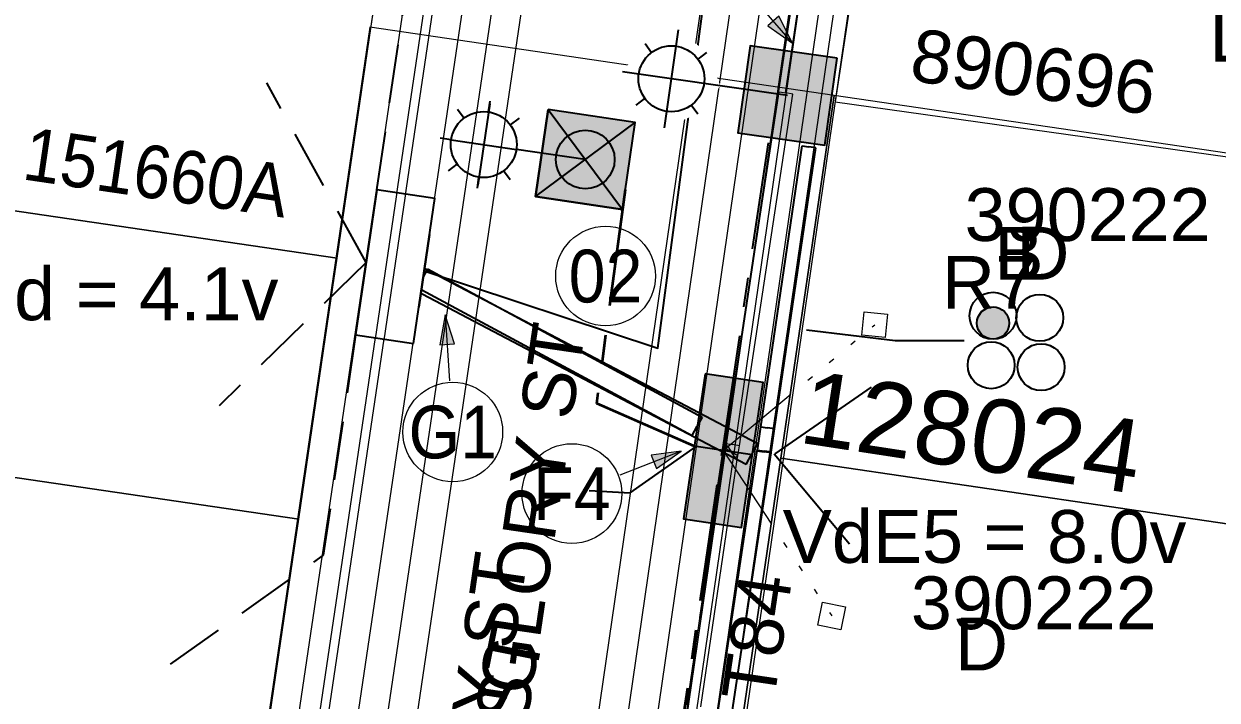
# Model space of a CAD drawing. Header units: metres. Extents: x 302924 to 304532, y 6268290 to 6269135.
# Drawn here: x 303905 to 303945.7, y 6268626.58 to 6268649.65 of the extents above; entities that cross this region are included whole.
import ezdxf
from ezdxf.enums import TextEntityAlignment as Align

# ---------------------------------------------------------------- set-up
doc = ezdxf.new("R2010")
doc.units = ezdxf.units.M
for name, pattern in [('Cable Exist UG', [7, 4, -1, 1, -1]), ('IE Trench LV', [6, 4, -2]), ('PHANTOMX2', [6.6, 3, -0.75, 0.2, -0.75, 0.2, -0.75, 0.2, -0.75])]:
    doc.linetypes.add(name, pattern=pattern)
doc.layers.get('0').update_dxf_attribs({"color": 6})
for name, color, linetype, lineweight in [('_User Dimensions', 140, 'Continuous', 13), ('_User Miscellaneous1', 30, 'Continuous', 13), ('_User Miscellaneous3', 51, 'Continuous', 13), ('_User Miscellaneous5', 121, 'Continuous', 13), ('_User_HV_Exist', 1, 'Continuous', 35), ('_User_LV_Exist', 5, 'Continuous', 35), ('_User_LV_Final', 5, 'Continuous', 25), ('Cadastre Developer_SP_NEW', 92, 'Continuous', 15), ('Cadastre Roads_SP_EXT', 218, 'Continuous', 15), ('Mains_LV_EXT', 163, 'Continuous', 25), ('Mains_LV_SL_EXT', 135, 'Continuous', 25), ('Services_SP_EXT', 42, 'PHANTOMX2', 20)]:
    doc.layers.add(name, color=color, linetype=linetype, lineweight=lineweight)
doc.layers.add('_User Miscellaneous10', color=252, linetype='Continuous', lineweight=13, plot=False, transparency=0.75)
for name, color, linetype in [('Duct_SP_EXT', 30, 'Continuous'), ('Duct_SP_NEW', 2, 'Continuous'), ('Equip_SP_LV_NEW', 2, 'Continuous'), ('Equip_SP_SL_EXT', 7, 'Continuous'), ('Mains_LV_New_T84', 2, 'Cable x'), ('Mains_LV_New_T94', 2, 'Cable o'), ('Notes_LV_MISC', 5, 'Continuous'), ('Services_SP_NEW_UG', 2, 'IE Trench LV'), ('SupportsUG_SP_LV_EXT', 7, 'Continuous'), ('SupportsUG_SP_LV_SL_EXT', 7, 'Continuous'), ('Trench_SP_EXT', 7, 'Continuous'), ('Trench_SP_NEW', 2, 'Continuous'), ('UG_Details_SP_MISC', 7, 'Continuous')]:
    doc.layers.add(name, color=color, linetype=linetype)
doc.styles.add('ARIAL', font='arial.ttf', dxfattribs={"height": 2})
doc.styles.add('COLUMN_LABEL', font='arial.ttf', dxfattribs={"height": 2})
doc.styles.add('iecARIAL', font='arial.ttf', dxfattribs={"height": 2})
doc.styles.add('ieISOCP', font='arial.ttf', dxfattribs={"height": 1.5})
doc.styles.add('POLE_LABEL', font='arial.ttf', dxfattribs={"height": 2})
doc.styles.add('SL_LABEL', font='arial.ttf', dxfattribs={"height": 2})
doc.styles.get("Standard").update_dxf_attribs({"font": 'arial.ttf'})
doc.linetypes.add('Cable #', pattern='A,4,-0.1,["#",Standard,S=1.5,R=0,X=0,Y=-0.77],-1.25', length=5.35)
doc.linetypes.add('Cable o', pattern='A,3.5,-0.01,["O",Standard,S=1.25,R=0,X=0,Y=-0.63],-1.36', length=4.87)
doc.linetypes.add('Cable x', pattern='A,4.5,-0.01,["X",Standard,S=1.25,R=0,X=0,Y=-0.65],-1.2', length=5.71)

# ---------------------------------------------------------------- blocks, each defined once
blk = doc.blocks.new('PILLAR_EXT')
blk.add_hatch(color=256).paths.add_polyline_path([(-2.5, 1), (-2.5, -1), (2.5, -1), (2.5, 1)])
for p, q in [((0, 1), (0, -1)), ((-2.5, 0), (2.5, 0))]:
    blk.add_line(p, q)
at = {"ltscale": 10}
blk.add_line((2.5, 0), (-2.5, 0), dxfattribs=at)
blk.add_lwpolyline([(-2.5, -1), (-1.25, -1), (1.25, -1), (2.5, -1), (2.5, 1), (-2.5, 1)], close=True)
at = {"width": 0.9, "flags": 8}
blk.add_attdef('ASSET_NUM', text='', height=2, rotation=90, dxfattribs=at).set_placement((-2, 4), align=Align.MIDDLE_LEFT)
for tag, p, flags in [('OWNED_BY', (0, -0.2), 9), ('STATE', (0, -0.4), 9), ('SUPPORT_TYPE', (0, -0.6), 9), ('USAGE', (0, -0.8), 9), ('LEGEND', (0, -1), 9), ('LOCATION', (0, -1.2), 9), ('NOTES', (0, -1.4), 9), ('STREETNAME', (0, -1.8), 9), ('PARENT', (0, -1.6), 9), ('SUBURB', (0, -2), 1)]:
    blk.add_attdef(tag, p, '', height=0.2, dxfattribs=dict(flags=flags))
blk = doc.blocks.new('DUCT_EXT')
blk.add_circle((0, 0.8), 0.8)
at = {"flags": 1}
blk.add_attdef('Z', (0, 0), '', height=0.2, dxfattribs=at)
at = {"flags": 9}
for tag, p in [('DUCT_CODE', (0, 0)), ('XSECT_TYPE', (0, -0.2)), ('FB_REFERENCE', (0, -0.4)), ('STATE', (0, -0.6)), ('NOTES', (0, -0.8))]:
    blk.add_attdef(tag, text='', height=0.2, dxfattribs=at).set_placement(p, align=Align.MIDDLE_LEFT)
blk = doc.blocks.new('CCP_EXT')
at = {"flags": 9}
for tag, p in [('OWNED_BY', (0, -1)), ('USAGE', (0, -1.2)), ('LEGEND', (0, -1.4)), ('LIFE_SUPPORT', (0, -1.6)), ('STATE', (0, -1.8)), ('NOTES', (0, -2))]:
    blk.add_attdef(tag, text='', height=0.2, dxfattribs=at).set_placement(p, align=Align.MIDDLE_LEFT)
at = {"transparency": 33554687}
blk.add_wipeout([(0, 0.566), (0.566, 0), (0, -0.566), (-0.566, 0)], dxfattribs=at)
blk.add_lwpolyline([(-0.566, 0), (0, 0.566), (0.566, 0), (0, -0.566), (-0.566, 0)])
at = {"flags": 1}
blk.add_attdef('Z', (0, 0), '', height=0.2, dxfattribs=at)
at = {"flags": 9}
for tag, p in [('CCP_TYPE', (0, 0)), ('CONSTRUCTED_VOLTAGE', (0, -0.2)), ('NO_PHASES', (0, -0.4)), ('OPERATING_VOLTAGE', (0, -0.6)), ('ORIENTATION', (0, -0.8))]:
    blk.add_attdef(tag, text='', height=0.2, dxfattribs=at).set_placement(p, align=Align.MIDDLE_LEFT)
blk = doc.blocks.new('CABLE_LARGE_EXT')
h = blk.add_hatch(color=256)
edge = h.paths.add_edge_path()
edge.add_arc((0, 0.55), 0.55, 0, 360)
blk.add_circle((0, 0.55), 0.55)
at = {"flags": 1}
blk.add_attdef('Z', (0, 0), '', height=0.2, dxfattribs=at)
at = {"flags": 9}
for tag, p in [('COND_CODE', (0, 0)), ('STATE', (0, -0.4)), ('FB_REFERENCE', (0, -0.2)), ('XSECT_SIZE', (0, -0.6)), ('NOTES', (0, -0.8))]:
    blk.add_attdef(tag, text='', height=0.2, dxfattribs=at).set_placement(p, align=Align.MIDDLE_LEFT)
blk = doc.blocks.new('*U412')
h = blk.add_hatch(color=256)
h.dxf.hatch_style = 1
h.paths.add_polyline_path([(2.153, -2.104), (1.775, -2.431), (2.619, -3.023)])
blk.add_line((2.619, -3.023), (1.146, -1.323))
at = {"flags": 128}
blk.add_lwpolyline([(2.153, -2.104), (1.775, -2.431), (2.619, -3.023), (2.153, -2.104)], dxfattribs=at)
blk.add_circle((0, 0), 1.7)
at = {"width": 0.9}
blk.add_attdef('CODE', text='', height=1.8, dxfattribs=at).set_placement((0, 0), align=Align.MIDDLE_CENTER)
at = {"flags": 1}
blk.add_attdef('Z', (0, 0), '', height=0.2, dxfattribs=at)
blk = doc.blocks.new('*U411')
h = blk.add_hatch(color=256)
h.dxf.hatch_style = 1
h.paths.add_polyline_path([(2.708, 1.315), (2.888, 0.849), (3.731, 1.443)])
blk.add_line((3.731, 1.443), (1.632, 0.631))
at = {"flags": 128}
blk.add_lwpolyline([(2.708, 1.315), (2.888, 0.849), (3.731, 1.443), (2.708, 1.315)], dxfattribs=at)
blk.add_circle((0, 0), 1.7)
at = {"width": 0.9}
blk.add_attdef('CODE', text='', height=1.8, dxfattribs=at).set_placement((0, 0), align=Align.MIDDLE_CENTER)
at = {"flags": 1}
blk.add_attdef('Z', (0, 0), '', height=0.2, dxfattribs=at)
blk = doc.blocks.new('*U410')
h = blk.add_hatch(color=256)
h.dxf.hatch_style = 1
h.paths.add_polyline_path([(-0.441, 2.978), (0.058, 3.01), (-0.256, 3.992)])
blk.add_line((-0.256, 3.992), (-0.112, 1.746))
at = {"flags": 128}
blk.add_lwpolyline([(-0.441, 2.978), (0.058, 3.01), (-0.256, 3.992), (-0.441, 2.978)], dxfattribs=at)
blk.add_circle((0, 0), 1.7)
at = {"width": 0.9}
blk.add_attdef('CODE', text='', height=1.8, dxfattribs=at).set_placement((0, 0), align=Align.MIDDLE_CENTER)
at = {"flags": 1}
blk.add_attdef('Z', (0, 0), '', height=0.2, dxfattribs=at)
blk = doc.blocks.new('PILLAR_NEW')
at = {"width": 0.9}
blk.add_attdef('ASSET_NUM', text='', height=2, dxfattribs=at).set_placement((4, 2), align=Align.MIDDLE_LEFT)
for tag, p, flags in [('SUBURB', (-2, 0), 1), ('STREETNAME', (-1.8, 0), 9), ('PARENT', (-1.6, 0), 9), ('NOTES', (-1.4, 0), 9), ('LOCATION', (-1.2, 0), 9), ('LEGEND', (-1, 0), 9), ('USAGE', (-0.8, 0), 9), ('SUPPORT_TYPE', (-0.6, 0), 9), ('STATE', (-0.4, 0), 9), ('OWNED_BY', (-0.2, 0), 9)]:
    blk.add_attdef(tag, p, '', height=0.2, rotation=270, dxfattribs=dict(flags=flags))
at = {"transparency": 33554687}
blk.add_wipeout([(1, 2.5), (1, -2.5), (-1, -2.5), (-1, 2.5)], dxfattribs=at)
blk.add_lwpolyline([(-1, 2.5), (-1, -1.25), (-1, 1.25), (-1, -2.5), (1, -2.5), (1, 2.5)], close=True)
blk = doc.blocks.new('*U475')
blk.add_circle((0, 0), 1.7)
at = {"width": 0.9}
blk.add_attdef('CODE', text='', height=1.8, dxfattribs=at).set_placement((0, 0), align=Align.MIDDLE_CENTER)
at = {"flags": 1}
blk.add_attdef('Z', (0, 0), '', height=0.2, dxfattribs=at)
blk = doc.blocks.new('COLUMN_EXT')
blk.add_hatch(color=256).paths.add_polyline_path([(1.5, -1.5), (1.5, 1.5), (-1.5, 1.5), (-1.5, -1.5)])
blk.add_lwpolyline([(1.5, 1.5), (-1.5, 1.5), (-1.5, -1.5), (1.5, -1.5)], close=True)
at = {"flags": 9}
for tag, p in [('NOTES', (-1.813, 2)), ('STREETNAME', (-1.813, 1.6)), ('SUBURB', (-1.813, 1.8)), ('LOCATION', (-1.813, 1.4)), ('LEGEND', (-1.813, 1.2)), ('USAGE', (-1.813, 1)), ('STATE', (-1.813, 0.8)), ('COLUMN_TYPE', (-1.813, 0.4)), ('OWNED_BY', (-1.813, 0.6))]:
    blk.add_attdef(tag, text='', height=0.2, rotation=180, dxfattribs=at).set_placement(p, align=Align.MIDDLE_LEFT)
at = {"flags": 1}
blk.add_attdef('Z', (-1.813, 2.351), '', height=0.2, rotation=180, dxfattribs=at)
at = {"flags": 9}
for tag, style, p in [('STRUCTURE_PLANT_NUMBER', 'POLE_LABEL', (-1.813, -0.031)), ('STREET_CODE', 'COLUMN_LABEL', (-1.813, 0.2))]:
    blk.add_attdef(tag, text='', height=0.2, rotation=180, dxfattribs=dict(at, style=style)).set_placement(p, align=Align.MIDDLE_LEFT)
at = {"style": 'COLUMN_LABEL', "width": 0.9, "flags": 8}
blk.add_attdef('ASSET_NUM', text='', height=2, rotation=270, dxfattribs=at).set_placement((2, -4), align=Align.MIDDLE_LEFT)
blk = doc.blocks.new('*U503')
at = {"transparency": 33554687, "width": 0.9}
blk.add_attdef('LNUMBER', text='', height=1, rotation=171.8194, dxfattribs=at).set_placement((-6.786, 1.986), align=Align.MIDDLE_LEFT)
at = {"transparency": 33554687, "flags": 9}
for tag, p in [('LRATECODE', (-7.4, 0)), ('LOUTREACHVOCAB', (-7.2, 0)), ('LOUTREACH', (-7, 0)), ('LANTNUMBER', (-6.6, 0)), ('LNEW', (-6.4, 0)), ('LMASTVOCAB', (-6.2, 0)), ('LMAST', (-6, 0)), ('STATE', (-2, 0)), ('OWNED_BY', (-1.8, 0)), ('ORIENTATION', (-1.6, 0)), ('OPERATING_VOLTAGE', (-1.4, 0)), ('NO_PHASES', (-1.2, 0)), ('LANTERN_TYPE', (-1, 0)), ('LANTERN_PURPOSE', (-0.8, 0)), ('CONTROL_TYPE', (-0.6, 0)), ('CONSTRUCTED_VOLTAGE', (-0.4, 0))]:
    blk.add_attdef(tag, text='', height=0.001, rotation=270, dxfattribs=at).set_placement(p, align=Align.MIDDLE_LEFT)
at = {"transparency": 33554687, "style": 'SL_LABEL', "flags": 9}
blk.add_attdef('STREET_CODE', text='', height=0.001, rotation=270, dxfattribs=at).set_placement((0.001, 0), align=Align.MIDDLE_LEFT)
at = {"transparency": 33554687, "flags": 1}
blk.add_attdef('Z', (0, 0), '', height=0.001, rotation=270, dxfattribs=at)
at = {"transparency": 33554687, "flags": 9}
for tag, p in [('LREMOVE', (0, -7.6)), ('LREPLACE', (0, -7.8)), ('LTYPE', (0, -8)), ('LTYPEVOCAB', (0, -8.2)), ('LEGEND', (0, -8.4)), ('SUBURB', (0, -8.6)), ('STREETNAME', (0, -8.8)), ('LOCATION', (0, -9)), ('NOTES', (0, -9.2)), ('MAINTAINED_BY', (0, -9.863))]:
    blk.add_attdef(tag, text='', height=0.001, dxfattribs=at).set_placement(p, align=Align.MIDDLE_LEFT)
blk.add_attdef('OPERATED_BY', (0, -9.607), '', height=0.001, dxfattribs=at)
at = {"transparency": 33554687}
blk.add_wipeout([(-5.63, 0.809), (-4.858, 1.77), (-3.719, 2.24), (-2.759, 1.468), (-2.289, 0.329), (-3.06, -0.632), (-4.199, -1.101), (-5.16, -0.33)], dxfattribs=at)
for p, q in [((-3.959, 0.569), (-3.719, 2.24)), ((-4.858, 1.77), (-4.634, 1.47)), ((-2.759, 1.468), (-3.059, 1.243)), ((-3.959, 0.569), (-5.63, 0.809)), ((-4.199, -1.101), (-3.959, 0.569)), ((0, 0), (-3.959, 0.569)), ((-5.16, -0.33), (-4.86, -0.105)), ((-3.06, -0.632), (-3.285, -0.331))]:
    blk.add_line(p, q, dxfattribs=at)
blk.add_circle((-3.959, 0.569), 1.125, dxfattribs=at)
at = {"transparency": 33554687, "flags": 9}
for tag, p in [('LLAMPVOCAB', (-5.8, 0)), ('LLAMP', (-5.6, 0)), ('LEXIST', (-5.4, 0)), ('LCHARGE3PERCENT', (-5.2, 0)), ('LCHARGE3', (-5, 0)), ('LCHARGE2PERCENT', (-4.8, 0)), ('LCHARGE2', (-4.6, 0)), ('LCHARGE1PERCENT', (-4.4, 0)), ('LCHARGE1', (-4.2, 0)), ('LCATEGORY', (-4, 0)), ('LBRACKETVOCAB', (-3.8, 0)), ('LBRACKET', (-3.6, 0)), ('LKINGHEIGHT', (-3.4, 0)), ('CREPLACE', (-3.2, 0)), ('CREMOVE', (-3, 0)), ('CNUMBER', (-2.8, 0)), ('CNEW', (-2.6, 0)), ('CEXIST', (-2.4, 0)), ('USAGE', (-2.2, 0))]:
    blk.add_attdef(tag, text='', height=0.001, rotation=270, dxfattribs=at).set_placement(p, align=Align.MIDDLE_LEFT)
blk = doc.blocks.new('*U513')
at = {"linetype": 'Continuous', "transparency": 33554687}
h = blk.add_hatch(color=256, dxfattribs=at)
h.dxf.hatch_style = 1
h.paths.add_polyline_path([(0.1, -2.024), (0.1, -5.024), (3.1, -5.024), (3.1, -2.024)])
at = {"transparency": 33554687}
h = blk.add_hatch(color=256, dxfattribs=at)
h.dxf.hatch_style = 1
h.paths.add_polyline_path([(0.1, -2.024), (3.1, -5.024), (0.1, -5.024)])
for p, q in [((-1.9, -2.399), (-1.9, -2.024)), ((0.1, -2.024), (3.1, -5.024)), ((0.1, -5.024), (3.1, -2.024)), ((-2.961, -2.463), (-2.695, -2.728)), ((-0.839, -2.463), (-1.104, -2.728)), ((-3.025, -3.524), (-3.4, -3.524)), ((1.6, -3.524), (-0.775, -3.524)), ((-2.961, -4.584), (-2.695, -4.319)), ((-0.839, -4.584), (-1.104, -4.319)), ((-1.9, -5.024), (-1.9, -4.649))]:
    blk.add_line(p, q, dxfattribs=at)
at = {"linetype": 'Continuous', "transparency": 33554687}
blk.add_line((-3.025, -3.524), (-0.775, -3.524), dxfattribs=at)
at = {"transparency": 33554687}
blk.add_lwpolyline([(0.1, -2.024), (0.1, -5.024), (3.1, -5.024), (3.1, -2.024)], close=True, dxfattribs=at)
at = {"transparency": 33554687, "flags": 128}
blk.add_lwpolyline([(0.1, -2.024), (3.1, -5.024), (0.1, -5.024), (0.1, -2.024)], dxfattribs=at)
at = {"linetype": 'Continuous', "transparency": 33554687, "flags": 128}
blk.add_lwpolyline([(-1.9, -2.117), (-1.9, -4.93)], dxfattribs=at)
at = {"transparency": 33554687}
for centre, radius in [((-1.9, -3.524), 1.125), ((1.6, -3.524), 1)]:
    blk.add_circle(centre, radius, dxfattribs=at)

msp = doc.modelspace()

# ---------------------------------------------------------------- linework, layer by layer
at = {"layer": '_User Miscellaneous1', "transparency": 33554687}
for p, q in [((303928.9307, 6268635.3293), (303930.7591, 6268647.3245)), ((303929.4052, 6268635.2571), (303931.2337, 6268647.2522)), ((303930.7591, 6268647.3245), (303930.9964, 6268647.2884)), ((303931.2337, 6268647.2522), (303930.9964, 6268647.2884)), ((303928.9099, 6268635.1924), (303928.9307, 6268635.3293)), ((303928.9307, 6268635.3293), (303928.9307, 6268635.3293)), ((303928.9307, 6268635.3293), (303929.168, 6268635.2932)), ((303928.9307, 6268635.3293), (303929.168, 6268635.2932)), ((303929.4053, 6268635.2572), (303929.168, 6268635.2932)), ((303929.4052, 6268635.2571), (303929.168, 6268635.2932)), ((303927.6208, 6268626.4216), (303928.8938, 6268635.0859)), ((303928.0957, 6268626.3518), (303929.3687, 6268635.0162)), ((303928.8938, 6268635.0859), (303929.1312, 6268635.0511)), ((303928.9988, 6268635.2512), (303928.9099, 6268635.1924)), ((303928.9099, 6268635.1924), (303929.1312, 6268635.0511)), ((303928.9988, 6268635.2512), (303929.1312, 6268635.0511)), ((303929.2636, 6268634.8509), (303929.1312, 6268635.0511)), ((303929.3525, 6268634.9097), (303929.1312, 6268635.0511)), ((303929.3687, 6268635.0162), (303929.1312, 6268635.0511)), ((303929.2636, 6268634.8509), (303929.3525, 6268634.9097)), ((303929.3525, 6268634.9097), (303929.4053, 6268635.2572)), ((303929.4053, 6268635.2572), (303929.4052, 6268635.2571))]:
    msp.add_line(p, q, dxfattribs=at)
at = {"layer": '_User Miscellaneous5', "linetype": 'Continuous', "transparency": 33554597}
for points in [[(303964.2981, 6268642.553), (303932.6351, 6268647.2049), (303930.8166, 6268634.8274), (303962.4796, 6268630.1755), (303964.2981, 6268642.553)], [(303962.4796, 6268630.1755), (303930.8166, 6268634.8274), (303929.3636, 6268624.9327), (303961.0257, 6268620.2808), (303962.4796, 6268630.1755)]]:
    msp.add_lwpolyline(points, close=True, dxfattribs=at)
at = {"layer": '_User_LV_Exist', "color": 3, "linetype": 'Cable Exist UG', "transparency": 33554687, "flags": 128}
for points in [[(303927.8693, 6268635.2406), (303924.5396, 6268636.7014), (303925.587, 6268644.4448)], [(303924.7026, 6268612.4772), (303923.5159, 6268612.6515), (303925.4309, 6268625.688), (303927.4096, 6268625.3973), (303928.8386, 6268635.1234)]]:
    msp.add_lwpolyline(points, dxfattribs=at)
at = {"layer": 'Cadastre Developer_SP_NEW', "transparency": 33554687}
for points in [[(303965.7915, 6268652.4523), (303934.2099, 6268657.0885), (303932.6697, 6268646.9843), (303964.2981, 6268642.553)], [(303883.2933, 6268655.5075), (303881.9862, 6268646.6029), (303915.6906, 6268641.6551), (303916.8525, 6268649.5702), (303916.9977, 6268650.5596)], [(303881.9862, 6268646.6029), (303880.6791, 6268637.6983), (303914.3835, 6268632.7505), (303915.5454, 6268640.6657), (303915.6906, 6268641.6551)], [(303881.9862, 6268646.6029), (303880.6791, 6268637.6983), (303914.3835, 6268632.7505), (303915.5454, 6268640.6657), (303915.6906, 6268641.6551)], [(303881.9862, 6268646.6029), (303880.6791, 6268637.6983), (303914.3835, 6268632.7505), (303915.5454, 6268640.6657), (303915.6906, 6268641.6551)], [(303914.2383, 6268631.7611), (303914.3835, 6268632.7505), (303880.6791, 6268637.6983), (303879.2268, 6268627.8045), (303912.9312, 6268622.8568)]]:
    msp.add_lwpolyline(points, close=True, dxfattribs=at)
at = {"layer": 'Duct_SP_EXT'}
for p, q in [((303930.1334, 6268635.9056), (303931.5431, 6268645.4911)), ((303931.5431, 6268645.4911), (303931.7805, 6268645.4561)), ((303932.018, 6268645.4212), (303931.7805, 6268645.4561)), ((303930.6085, 6268635.8371), (303932.018, 6268645.4212)), ((303930.0209, 6268635.1087), (303930.1334, 6268635.9049)), ((303930.1334, 6268635.9049), (303930.1334, 6268635.9056)), ((303930.1334, 6268635.9056), (303930.371, 6268635.8713)), ((303930.1334, 6268635.9049), (303930.371, 6268635.8713)), ((303930.6086, 6268635.8378), (303930.371, 6268635.8713)), ((303930.6085, 6268635.8371), (303930.371, 6268635.8713)), ((303930.4962, 6268635.0419), (303930.6086, 6268635.8378)), ((303930.6086, 6268635.8378), (303930.6085, 6268635.8371)), ((303928.6867, 6268626.2395), (303930.0183, 6268635.0897)), ((303929.1617, 6268626.1709), (303930.4929, 6268635.0182)), ((303930.0179, 6268635.0872), (303930.0209, 6268635.1087)), ((303930.0179, 6268635.0872), (303930.2556, 6268635.0539)), ((303930.0183, 6268635.0897), (303930.2556, 6268635.0539)), ((303930.0209, 6268635.1087), (303930.2586, 6268635.0753)), ((303930.4933, 6268635.0207), (303930.2556, 6268635.0539)), ((303930.4929, 6268635.0182), (303930.2556, 6268635.0539)), ((303930.4962, 6268635.0419), (303930.2586, 6268635.0753)), ((303930.4933, 6268635.0207), (303930.4962, 6268635.0419))]:
    msp.add_line(p, q, dxfattribs=at)
msp.add_lwpolyline([(303937.0742, 6268638.8291), (303934.7191, 6268638.8393), (303931.6933, 6268639.2001)], dxfattribs=at)
at = {"layer": 'Duct_SP_NEW'}
for p, q in [((303917.8555, 6268641.7187), (303917.6694, 6268641.3646)), ((303930.0137, 6268635.3295), (303917.8555, 6268641.7187)), ((303917.4833, 6268641.0105), (303917.6694, 6268641.3646)), ((303929.6415, 6268634.6213), (303917.4833, 6268641.0105)), ((303930.0137, 6268635.3295), (303929.8276, 6268634.9754)), ((303929.6415, 6268634.6213), (303929.8276, 6268634.9754))]:
    msp.add_line(p, q, dxfattribs=at)
at = {"layer": 'Mains_LV_EXT', "linetype": 'Cable Exist UG'}
msp.add_lwpolyline([(303924.3732, 6268611.4683), (303922.663, 6268616.0537), (303924.0674, 6268625.0552), (303927.379, 6268624.4437), (303928.8835, 6268635.1659)], dxfattribs=at)
at = {"layer": 'Mains_LV_New_T84', "color": 6, "linetype": 'Cable x', "flags": 128}
msp.add_lwpolyline([(303932.2306, 6268657.3758), (303928.9307, 6268635.3293)], dxfattribs=at)
at = {"layer": 'Mains_LV_SL_EXT', "linetype": 'Cable Exist UG'}
for points in [[(303928.8281, 6268635.0472), (303930.3956, 6268645.5827)], [(303924.2813, 6268633.734), (303925.6842, 6268633.6535), (303927.9341, 6268635.2309)]]:
    msp.add_lwpolyline(points, dxfattribs=at)
at = {"layer": 'Trench_SP_EXT', "linetype": 'Cable Exist UG'}
for points in [[(303930.6269, 6268634.9759), (303934.1356, 6268637.4094)], [(303930.5961, 6268634.9759), (303933.4368, 6268631.5742)]]:
    msp.add_lwpolyline(points, dxfattribs=at)
at = {"layer": 'Trench_SP_NEW', "linetype": 'IE Trench LV', "flags": 128}
msp.add_lwpolyline([(303930.9964, 6268647.2887), (303933.8874, 6268667.1992), (303934.9152, 6268677.0991, 0.0364202), (303934.8786, 6268699.5522)], format="xyb", dxfattribs=at)
at = {"layer": 'UG_Details_SP_MISC', "ltscale": 0.5, "transparency": 33554687}
for p, q in [((303918.7686, 6268641.2874), (303918.5978, 6268640.9705)), ((303918.7686, 6268641.2874), (303928.1415, 6268636.2358)), ((303918.427, 6268640.6536), (303918.5978, 6268640.9705)), ((303918.427, 6268640.6536), (303927.8, 6268635.6019)), ((303928.1415, 6268636.2358), (303927.9708, 6268635.9189)), ((303927.8, 6268635.6019), (303927.9708, 6268635.9189))]:
    msp.add_line(p, q, dxfattribs=at)

# ---------------------------------------------------------------- block references
at = {"layer": '_User Dimensions', "color": 40}
msp.add_blockref('*U475', (303924.8428, 6268641.044), dxfattribs=at).add_auto_attribs({'CODE': '02'})
at = {"layer": '_User Miscellaneous3', "color": 40}
for name, p, values in [('*U412', (303928.5967, 6268652.0125), {'CODE': 'F3'}), ('*U410', (303919.6327, 6268635.7248), {'CODE': 'G1'}), ('*U411', (303923.693, 6268633.6256), {'CODE': 'F4'})]:
    msp.add_blockref(name, p, dxfattribs=at).add_auto_attribs(values)
at = {"layer": 'Duct_SP_EXT'}
for name, p in [('DUCT_EXT', (303938.0576, 6268638.8909)), ('DUCT_EXT', (303939.651, 6268638.819)), ('CABLE_LARGE_EXT', (303938.0576, 6268638.8909)), ('DUCT_EXT', (303937.9925, 6268637.2029)), ('DUCT_EXT', (303939.6972, 6268637.1367))]:
    msp.add_blockref(name, p, dxfattribs=at)
at = {"layer": 'SupportsUG_SP_LV_EXT'}
ref = msp.add_blockref('PILLAR_EXT', (303928.8582, 6268635.0926), dxfattribs=dict(at, rotation=261.4898278423391))
ref.add_attrib('ASSET_NUM', '128024', dxfattribs={"height": 2.5, "rotation": 351.29802, "style": 'iecARIAL'}).set_placement((303931.5652, 6268636.6094), align=Align.MIDDLE_LEFT)
at = {"layer": 'SupportsUG_SP_LV_SL_EXT', "transparency": 33554687}
ref = msp.add_blockref('COLUMN_EXT', (303931.0478, 6268647.2032), dxfattribs=dict(at, rotation=351.8194136864855))
ref.add_attrib('ASSET_NUM', '890696', dxfattribs={"layer": '0', "height": 1.8, "rotation": 351.81941, "style": 'COLUMN_LABEL'}).set_placement((303935.2917, 6268648.6137), align=Align.MIDDLE_LEFT)

# ---------------------------------------------------------------- texts
at = {"layer": '_User Miscellaneous1', "transparency": 33554687}
msp.add_text('GLORY ST', height=1.8, rotation=81.64718, dxfattribs=at).set_placement((303920.3401, 6268618.8636))
at = {"layer": '_User_HV_Exist', "transparency": 33554687}
msp.add_text('GLORY ST', height=1.8, rotation=81.64718, dxfattribs=at).set_placement((303922.3149, 6268626.6887))
at = {"layer": 'Cadastre Roads_SP_EXT'}
msp.add_text('GLORY ST', height=1.8, rotation=78.63976, dxfattribs=at).set_placement((303920.2362, 6268616.3421))
at = {"layer": 'Duct_SP_EXT'}
for s, p in [('390222', (303937.0876, 6268642.2407)), ('B', (303938.103, 6268640.9175)), ('D', (303938.8464, 6268640.9234)), ('R7', (303936.311, 6268639.9265)), ('390222', (303935.254, 6268629)), ('D', (303936.7537, 6268627.5908))]:
    msp.add_text(s, height=1.8, dxfattribs=at).set_placement(p)
at = {"layer": 'Mains_LV_EXT'}
msp.add_text('T84', height=1.8, rotation=81.57776, dxfattribs=at).set_placement((303930.5756, 6268626.4471))
at = {"layer": 'Notes_LV_MISC', "color": 6, "insert": (303930.8829, 6268633.0622), "char_height": 1.8, "width": 15.643884, "attachment_point": 1, "style": 'ieISOCP'}
msp.add_mtext('VdE5 = 8.0v', dxfattribs=at)

# ---------------------------------------------------------------- next in the draw order: block references
at = {"layer": 'Services_SP_EXT'}
for p, rotation in [((303934.0233, 6268639.3856), 219.4898276428099), ((303932.5542, 6268629.4535), 123.4898282038499)]:
    msp.add_blockref('CCP_EXT', p, dxfattribs=dict(at, rotation=rotation))

# ---------------------------------------------------------------- next in the draw order: texts
at = {"layer": 'Cadastre Developer_SP_NEW', "linetype": 'Continuous', "transparency": 33554687, "insert": (303949.6295, 6268649.2474), "char_height": 1.8, "attachment_point": 5, "style": 'ARIAL', "bg_fill": 2}
msp.add_mtext('Lot 166', dxfattribs=at)

# ---------------------------------------------------------------- next in the draw order: linework, layer by layer
at = {"layer": 'Cadastre Roads_SP_EXT', "linetype": 'Continuous'}
msp.add_lwpolyline([(303925.5105, 6268598.7122), (303927.3276, 6268611.0808), (303929.3636, 6268624.9327), (303930.8166, 6268634.8274), (303932.6351, 6268647.2049), (303916.8039, 6268649.5308), (303912.8846, 6268622.8564), (303909.2068, 6268597.823), (303925.0372, 6268595.4882), (303925.5105, 6268598.7122)], close=True, dxfattribs=at)
at = {"layer": 'Services_SP_EXT'}
for points in [[(303928.8583, 6268635.0925), (303934.0234, 6268639.3856)], [(303928.8583, 6268635.0925), (303932.5542, 6268629.4536)]]:
    msp.add_lwpolyline(points, dxfattribs=at)

# ---------------------------------------------------------------- next in the draw order: block references
at = {"layer": 'Equip_SP_LV_NEW', "linetype": 'Continuous'}
ref = msp.add_blockref('PILLAR_NEW', (303917.6694, 6268641.3646), dxfattribs=dict(at, rotation=171.6491010738904))
ref.add_attrib('ASSET_NUM', '151660A', dxfattribs={"layer": '0', "height": 1.8, "rotation": 171.6491, "text_generation_flag": 6, "width": 0.9}).set_placement((303914.0023, 6268643.9243), align=Align.MIDDLE_RIGHT)

# ---------------------------------------------------------------- next in the draw order: linework, layer by layer
at = {"layer": '_User Miscellaneous10', "transparency": 33554521, "flags": 128}
for points in [[(303938.6457, 6268583.3974), (303843.1236, 6268597.4251), (303836.456, 6268606.4364), (303840.5776, 6268633.4917), (303841.8854, 6268642.4003), (303843.2294, 6268651.1272), (303843.9023, 6268659.7778, 0.0673977), (303841.3433, 6268684.0645), (303838.9147, 6268692.2875), (303835.8521, 6268700.2149), (303824.5931, 6268728.314), (303829.458, 6268739.7002), (303896.3115, 6268766.5388), (303907.7331, 6268761.6653), (303917.6218, 6268736.6644, -0.0455446), (303924.1611, 6268711.1274, -0.0425379), (303925.9974, 6268686.5665, -0.0389583), (303923.6049, 6268661.144), (303917.8317, 6268622.1315)], [(303938.7278, 6268584.3961), (303843.6803, 6268598.3541), (303837.5072, 6268606.6969), (303841.5666, 6268633.3438), (303842.8743, 6268642.2516), (303844.2235, 6268651.0122), (303844.9012, 6268659.7241, 0.0675286), (303842.3091, 6268684.325), (303839.8622, 6268692.6098), (303836.7827, 6268700.581), (303825.6753, 6268728.3017), (303830.2149, 6268738.9265), (303896.2999, 6268765.4566), (303906.9568, 6268760.9094), (303916.6854, 6268736.3129, -0.0455143), (303923.1738, 6268710.9684, -0.0425331), (303924.9975, 6268686.5797, -0.0389731), (303922.6175, 6268661.3026), (303916.8425, 6268622.2779)], [(303938.8098, 6268585.3948), (303844.2369, 6268599.2831), (303838.5585, 6268606.9574), (303842.5556, 6268633.1959), (303843.8632, 6268642.1029), (303845.2176, 6268650.8972), (303845.9, 6268659.6703, 0.0676574), (303843.2748, 6268684.5856), (303840.8097, 6268692.9322), (303837.7133, 6268700.9472), (303826.7575, 6268728.2895), (303830.9717, 6268738.1528), (303896.2882, 6268764.3743), (303906.1804, 6268760.1534), (303915.7491, 6268735.9614, -0.0454836), (303922.1865, 6268710.8094, -0.0425282), (303923.9976, 6268686.5928, -0.0389879), (303921.6301, 6268661.4613), (303915.8533, 6268622.4243)], [(303917.7739, 6268763.4696), (303927.5098, 6268738.6879, -0.0437386), (303934.0797, 6268712.4354, -0.0371115), (303935.999, 6268689.5382), (303935.6105, 6268677.018), (303934.5828, 6268667.1188), (303921.9532, 6268580.0942)], [(303918.2393, 6268763.6525), (303927.979, 6268738.861, -0.0437554), (303934.5735, 6268712.514, -0.0371278), (303936.4991, 6268689.5328), (303936.1097, 6268676.9843), (303935.0791, 6268667.057), (303922.448, 6268580.0224)], [(303918.7047, 6268763.8353), (303928.4482, 6268739.0342, -0.0437721), (303935.0673, 6268712.5926, -0.037144), (303936.9992, 6268689.5274), (303936.6089, 6268676.9507), (303935.5754, 6268666.9953), (303922.9428, 6268579.9506)], [(303938.8288, 6268586.4027), (303844.7935, 6268600.212), (303839.6097, 6268607.2179), (303843.5447, 6268633.048), (303844.8521, 6268641.9541), (303846.2117, 6268650.7821), (303846.8988, 6268659.6164, 0.0677841), (303844.2405, 6268684.8463), (303841.7572, 6268693.2545), (303838.6438, 6268701.3134), (303827.8397, 6268728.2772), (303831.7286, 6268737.379), (303896.2765, 6268763.2921), (303905.404, 6268759.3975), (303914.8127, 6268735.61, -0.0454526), (303921.1992, 6268710.6504, -0.0425232), (303922.9977, 6268686.606, -0.0390029), (303920.6427, 6268661.6201), (303914.8641, 6268622.5707)], [(303916.8432, 6268763.104), (303926.5714, 6268738.3416, -0.0437047), (303933.0921, 6268712.2783, -0.0370787), (303934.9989, 6268689.549), (303934.6121, 6268677.0852), (303933.5903, 6268667.2423), (303920.9676, 6268580.2655)], [(303857.7253, 6268598.6162), (303844.9604, 6268600.4907), (303839.9251, 6268607.2961), (303843.8414, 6268633.0036), (303845.1487, 6268641.9095), (303846.5099, 6268650.7476), (303847.1985, 6268659.6002, 0.0678217), (303844.5302, 6268684.9246), (303842.0415, 6268693.3512), (303838.923, 6268701.4232), (303828.1644, 6268728.2735), (303831.9557, 6268737.1469), (303896.273, 6268762.9674), (303905.1711, 6268759.1707), (303914.5317, 6268735.5046, -0.0454433), (303920.903, 6268710.6027, -0.0425217), (303922.6977, 6268686.61, -0.0390074), (303920.3465, 6268661.6677), (303914.5673, 6268622.6146)], [(303915.9124, 6268762.7383), (303925.633, 6268737.9955, -0.0436705), (303932.1046, 6268712.1212, -0.0370455), (303933.9987, 6268689.5597), (303933.6137, 6268677.1524), (303932.5977, 6268667.3658), (303919.9819, 6268580.4368)], [(303914.9817, 6268762.3726), (303924.6946, 6268737.6494, -0.043636), (303931.117, 6268711.964, -0.037012), (303932.9986, 6268689.5703), (303932.6153, 6268677.2196), (303931.6051, 6268667.4893), (303918.9963, 6268580.608)], [(303938.974, 6268587.3921), (303845.3501, 6268601.141), (303840.6609, 6268607.4784), (303844.5337, 6268632.9), (303845.841, 6268641.8054), (303847.2057, 6268650.6671), (303847.8977, 6268659.5623, 0.0679088), (303845.2062, 6268685.1072), (303842.7047, 6268693.5768), (303839.5744, 6268701.6795), (303828.9219, 6268728.2649), (303832.4855, 6268736.6053), (303896.2649, 6268762.2098), (303904.6276, 6268758.6415), (303913.8763, 6268735.2587, -0.0454213), (303920.2119, 6268710.4914, -0.0425182), (303921.9978, 6268686.6192, -0.039018), (303919.6553, 6268661.7789), (303913.8748, 6268622.7171)], [(303914.0509, 6268762.007), (303923.7561, 6268737.3034, -0.0436011), (303930.1294, 6268711.8069, -0.0369782), (303931.9984, 6268689.5809), (303931.617, 6268677.2869), (303930.6126, 6268667.6128), (303918.0107, 6268580.7793)], [(303939.0561, 6268588.3908), (303845.9067, 6268602.07), (303841.7121, 6268607.7389), (303845.5227, 6268632.7521), (303846.8298, 6268641.6567), (303848.1998, 6268650.552), (303848.8965, 6268659.5081, 0.0680316), (303846.1718, 6268685.3681), (303843.6522, 6268693.8992), (303840.505, 6268702.0457), (303830.0041, 6268728.2526), (303833.2423, 6268735.8316), (303896.2532, 6268761.1275), (303903.8512, 6268757.8856), (303912.9398, 6268734.9074, -0.0453897), (303919.2247, 6268710.3325, -0.042513), (303920.9979, 6268686.6324, -0.0390332), (303918.6679, 6268661.9377), (303912.8856, 6268622.8635)]]:
    msp.add_lwpolyline(points, format="xyb", dxfattribs=at)
at = {"layer": '_User Miscellaneous10', "color": 4, "transparency": 33554521, "flags": 128}
for points in [[(303857.6817, 6268598.3194), (303844.7935, 6268600.212), (303839.6097, 6268607.2179), (303843.5447, 6268633.048), (303844.8521, 6268641.9541), (303846.2117, 6268650.7821), (303846.8988, 6268659.6164, 0.0677841), (303844.2405, 6268684.8463), (303841.7572, 6268693.2545), (303838.6438, 6268701.3134), (303827.8397, 6268728.2772), (303831.7286, 6268737.379), (303896.2765, 6268763.2921), (303905.404, 6268759.3975), (303914.8127, 6268735.61, -0.0454526), (303921.1992, 6268710.6504, -0.0425232), (303922.9977, 6268686.606, -0.0390029), (303920.6427, 6268661.6201), (303914.8641, 6268622.5707)], [(303917.1224, 6268763.2137), (303926.8529, 6268738.4455, -0.0437149), (303933.3884, 6268712.3254, -0.0370886), (303935.2989, 6268689.5458), (303934.9117, 6268677.065), (303933.888, 6268667.2052), (303921.2604, 6268580.1948)]]:
    msp.add_lwpolyline(points, format="xyb", dxfattribs=at)
at = {"layer": 'Mains_LV_New_T94', "color": 3, "linetype": 'Cable #', "flags": 128}
msp.add_lwpolyline([(303918.6588, 6268641.2193), (303926.6264, 6268638.5834), (303928.9073, 6268655.8289), (303931.2419, 6268657.5265)], dxfattribs=at)
at = {"layer": 'Services_SP_NEW_UG', "ltscale": 0.5, "transparency": 33554687, "flags": 128}
for points in [[(303917.0429, 6268643.9833), (303918.1457, 6268651.4948), (303913.8561, 6268657.0265)], [(303916.68, 6268641.5098), (303913.2869, 6268647.6324)], [(303916.68, 6268641.5098), (303911.6704, 6268636.6207)], [(303916.3167, 6268639.0363), (303915.2141, 6268631.5249), (303909.5156, 6268627.4594)]]:
    msp.add_lwpolyline(points, dxfattribs=at)

# ---------------------------------------------------------------- next in the draw order: texts
at = {"layer": 'Notes_LV_MISC', "color": 6, "insert": (303902.994, 6268641.339), "char_height": 1.8, "width": 15.643884, "attachment_point": 1, "style": 'ieISOCP'}
msp.add_mtext('Vd = 4.1v', dxfattribs=at)

# ---------------------------------------------------------------- next in the draw order: block references
at = {"layer": 'Equip_SP_SL_EXT', "transparency": 33554687}
msp.add_blockref('*U503', (303931.0478, 6268647.2032), dxfattribs=at)

# ---------------------------------------------------------------- next in the draw order: block references
at = {"layer": '_User_LV_Final', "transparency": 33554687, "rotation": 351.6386103440711}
msp.add_blockref('*U513', (303923.0808, 6268648.7402), dxfattribs=at)

doc.saveas('drawing.dxf')
